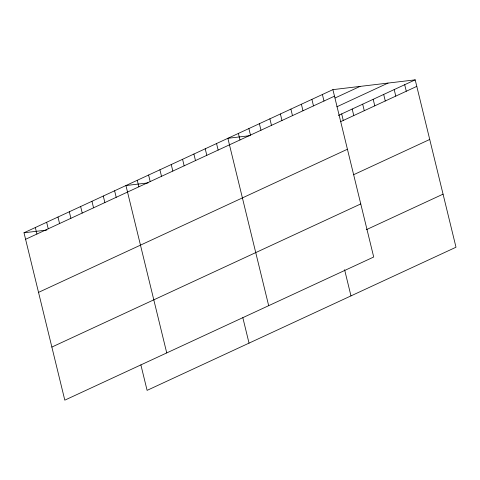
<?xml version="1.0" encoding="UTF-8"?>
<svg xmlns="http://www.w3.org/2000/svg" width="480" height="480" viewBox="0 0 480 480"><rect width="100%" height="100%" fill="white"/><g stroke="black" fill="none" stroke-linecap="round" stroke-linejoin="round"><path stroke-width="0.72" d="M332.898 89.634L373.704 257.016L64.806 400.152L24 232.77L332.898 89.634L415.194 79.848L456 247.23L147.102 390.366L140.886 364.884M25.59 239.298L334.494 96.162M335.112 97.962L360.06 86.406M336.84 106.8L388.038 83.076M338.394 115.434L415.194 79.848M340.644 121.656L416.79 86.376M38.532 292.38L347.43 149.244M353.586 174.738L429.726 139.458M51.864 347.07L360.762 203.934M366.258 229.734L443.058 194.148M250.032 135.666L227.874 138.3L268.68 305.682M148.092 182.898L125.94 185.538L166.74 352.92M24 232.77L46.872 230.052M404.694 84.714L406.284 91.242M394.194 89.58L395.784 96.108M383.688 94.446L385.278 100.974M373.188 99.312L374.778 105.84M362.682 104.178L364.278 110.712M352.182 109.044L353.772 115.578M341.676 113.91L343.272 120.444M322.398 94.5L323.988 101.034M311.892 99.366L313.488 105.9M344.592 269.706L350.976 295.896M301.392 104.232L302.982 110.766M290.892 109.104L292.482 115.632M280.386 113.97L281.976 120.498M269.886 118.836L271.476 125.364M259.38 123.702L260.976 130.23M248.88 128.568L250.47 135.096M238.374 133.434L239.97 139.962M216.546 143.55L218.142 150.078M205.224 148.8L206.814 155.328M242.826 317.652L249.036 343.128M193.896 154.044L195.486 160.578M182.568 159.294L184.158 165.822M171.24 164.544L172.836 171.072M159.918 169.788L161.508 176.322M148.59 175.038L150.18 181.572M137.262 180.288L138.858 186.816M114.612 190.782L116.202 197.316M103.284 196.032L104.874 202.56M91.956 201.282L93.552 207.81M80.634 206.526L82.224 213.06M69.306 211.776L70.896 218.31M57.978 217.026L59.568 223.554M46.65 222.276L48.246 228.804M35.328 227.52L36.918 234.054"/></g></svg>
